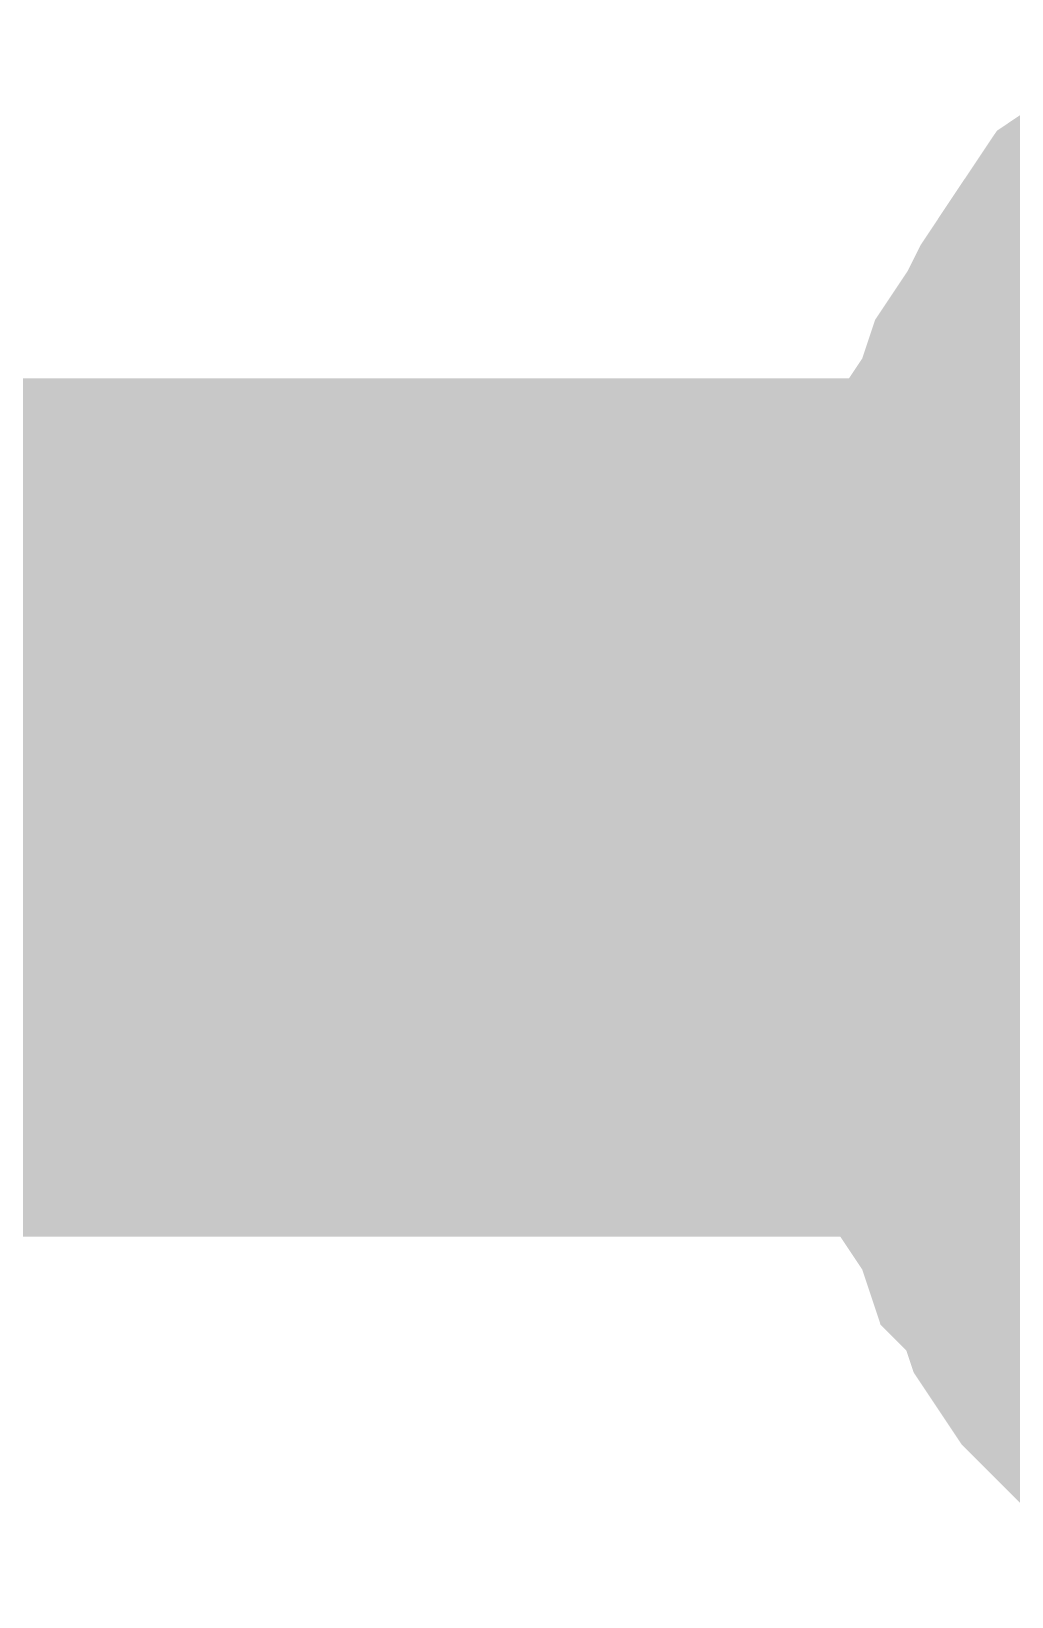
# Model space of a CAD drawing. Header units: inches. Extents: x 0 to 841, y 0 to 594.
# Drawn here: x 73.485 to 74.341, y 286.811 to 288.177 of the extents above; entities that cross this region are included whole.
import ezdxf

# ---------------------------------------------------------------- set-up
doc = ezdxf.new("R2010")
doc.units = ezdxf.units.IN
doc.layers.add('Sheet', color=255, linetype='Continuous')

msp = doc.modelspace()

# ---------------------------------------------------------------- linework, layer by layer
at = {"layer": 'Sheet'}
for points in [[(74.268, 287.4998, 0.2997, 0.2997, 0), (74.268, 287.5335, 0.2997, 0.2997, 0), (74.268, 287.5784, 0.2997, 0.2997, 0), (74.2792, 287.6121, 0.2997, 0.2997, 0), (74.2792, 287.657, 0.2997, 0.2997, 0), (74.2904, 287.6907, 0.2997, 0.2997, 0), (74.3017, 287.7244, 0.2997, 0.2997, 0), (74.3129, 287.7581, 0.2997, 0.2997, 0), (74.3241, 287.7917, 0.2997, 0.2997, 0), (74.3466, 287.8254, 0.2997, 0.2997, 0), (74.3578, 287.8591, 0.2997, 0.2997, 0), (74.3803, 287.8928, 0.2997, 0.2997, 0), (74.3915, 287.9153, 0.2997, 0.2997, 0), (74.4139, 287.949, 0.2997, 0.2997, 0), (74.4364, 287.9826, 0.2997, 0.2997, 0), (74.4701, 288.0051, 0.2997, 0.2997, 0), (74.4925, 288.0276, 0.2997, 0.2997, 0)], [(74.268, 287.4998, 0.2997, 0.2997, 0), (74.268, 287.5335, 0.2997, 0.2997, 0), (74.268, 287.5784, 0.2997, 0.2997, 0), (74.2792, 287.6121, 0.2997, 0.2997, 0), (74.2792, 287.657, 0.2997, 0.2997, 0), (74.2904, 287.6907, 0.2997, 0.2997, 0), (74.3017, 287.7244, 0.2997, 0.2997, 0), (74.3129, 287.7581, 0.2997, 0.2997, 0), (74.3241, 287.7917, 0.2997, 0.2997, 0), (74.3466, 287.8254, 0.2997, 0.2997, 0), (74.3578, 287.8591, 0.2997, 0.2997, 0), (74.3803, 287.8928, 0.2997, 0.2997, 0), (74.3915, 287.9153, 0.2997, 0.2997, 0), (74.4139, 287.949, 0.2997, 0.2997, 0), (74.4364, 287.9826, 0.2997, 0.2997, 0), (74.4701, 288.0051, 0.2997, 0.2997, 0), (74.4925, 288.0276, 0.2997, 0.2997, 0)], [(74.268, 287.4998, 0.2997, 0.2997, 0), (74.268, 287.5335, 0.2997, 0.2997, 0), (74.268, 287.5784, 0.2997, 0.2997, 0), (74.2792, 287.6121, 0.2997, 0.2997, 0), (74.2792, 287.657, 0.2997, 0.2997, 0), (74.2904, 287.6907, 0.2997, 0.2997, 0), (74.3017, 287.7244, 0.2997, 0.2997, 0), (74.3129, 287.7581, 0.2997, 0.2997, 0), (74.3241, 287.7917, 0.2997, 0.2997, 0), (74.3466, 287.8254, 0.2997, 0.2997, 0), (74.3578, 287.8591, 0.2997, 0.2997, 0), (74.3803, 287.8928, 0.2997, 0.2997, 0), (74.3915, 287.9153, 0.2997, 0.2997, 0), (74.4139, 287.949, 0.2997, 0.2997, 0), (74.4364, 287.9826, 0.2997, 0.2997, 0), (74.4701, 288.0051, 0.2997, 0.2997, 0), (74.4925, 288.0276, 0.2997, 0.2997, 0)], [(74.268, 287.4998, 0.0991, 0.0991, 0), (74.268, 287.5335, 0.0991, 0.0991, 0), (74.268, 287.5784, 0.0991, 0.0991, 0), (74.2792, 287.6121, 0.0991, 0.0991, 0), (74.2792, 287.657, 0.0991, 0.0991, 0), (74.2904, 287.6907, 0.0991, 0.0991, 0), (74.3017, 287.7244, 0.0991, 0.0991, 0), (74.3129, 287.7581, 0.0991, 0.0991, 0), (74.3241, 287.7917, 0.0991, 0.0991, 0), (74.3466, 287.8254, 0.0991, 0.0991, 0), (74.3578, 287.8591, 0.0991, 0.0991, 0), (74.3803, 287.8928, 0.0991, 0.0991, 0), (74.3915, 287.9153, 0.0991, 0.0991, 0)], [(74.268, 287.4998, 0.0991, 0.0991, 0), (74.268, 287.5335, 0.0991, 0.0991, 0), (74.268, 287.5784, 0.0991, 0.0991, 0), (74.2792, 287.6121, 0.0991, 0.0991, 0), (74.2792, 287.657, 0.0991, 0.0991, 0), (74.2904, 287.6907, 0.0991, 0.0991, 0), (74.3017, 287.7244, 0.0991, 0.0991, 0), (74.3129, 287.7581, 0.0991, 0.0991, 0), (74.3241, 287.7917, 0.0991, 0.0991, 0), (74.3466, 287.8254, 0.0991, 0.0991, 0), (74.3578, 287.8591, 0.0991, 0.0991, 0), (74.3803, 287.8928, 0.0991, 0.0991, 0), (74.3915, 287.9153, 0.0991, 0.0991, 0)], [(74.268, 287.4998, 0.0991, 0.0991, 0), (74.268, 287.5335, 0.0991, 0.0991, 0), (74.268, 287.5784, 0.0991, 0.0991, 0), (74.2792, 287.6121, 0.0991, 0.0991, 0), (74.2792, 287.657, 0.0991, 0.0991, 0), (74.2904, 287.6907, 0.0991, 0.0991, 0), (74.3017, 287.7244, 0.0991, 0.0991, 0), (74.3129, 287.7581, 0.0991, 0.0991, 0), (74.3241, 287.7917, 0.0991, 0.0991, 0), (74.3466, 287.8254, 0.0991, 0.0991, 0), (74.3578, 287.8591, 0.0991, 0.0991, 0), (74.3803, 287.8928, 0.0991, 0.0991, 0), (74.3915, 287.9153, 0.0991, 0.0991, 0)], [(82.5212, 287.4998, 0.7493, 0.7493, 0), (75.0315, 287.4998, 0.7493, 0.7493, 0), (72.5275, 287.4998, 0.7493, 0.7493, 0)], [(74.4925, 286.9608, 0.2997, 0.2997, 0), (74.4701, 286.9832, 0.2997, 0.2997, 0), (74.4364, 287.0169, 0.2997, 0.2997, 0), (74.4139, 287.0394, 0.2997, 0.2997, 0), (74.3915, 287.073, 0.2997, 0.2997, 0), (74.3803, 287.1067, 0.2997, 0.2997, 0), (74.3578, 287.1292, 0.2997, 0.2997, 0), (74.3466, 287.1629, 0.2997, 0.2997, 0), (74.3241, 287.1966, 0.2997, 0.2997, 0), (74.3129, 287.2303, 0.2997, 0.2997, 0), (74.3017, 287.2752, 0.2997, 0.2997, 0), (74.2904, 287.3089, 0.2997, 0.2997, 0), (74.2792, 287.3426, 0.2997, 0.2997, 0), (74.2792, 287.3875, 0.2997, 0.2997, 0), (74.268, 287.4212, 0.2997, 0.2997, 0), (74.268, 287.4549, 0.2997, 0.2997, 0), (74.268, 287.4998, 0.2997, 0.2997, 0)], [(74.268, 287.4998, 0.2997, 0.2997, 0), (74.268, 287.4998, 0.2997, 0.2997, 0)], [(74.4925, 286.9608, 0.2997, 0.2997, 0), (74.4701, 286.9832, 0.2997, 0.2997, 0), (74.4364, 287.0169, 0.2997, 0.2997, 0), (74.4139, 287.0394, 0.2997, 0.2997, 0), (74.3915, 287.073, 0.2997, 0.2997, 0), (74.3803, 287.1067, 0.2997, 0.2997, 0), (74.3578, 287.1292, 0.2997, 0.2997, 0), (74.3466, 287.1629, 0.2997, 0.2997, 0), (74.3241, 287.1966, 0.2997, 0.2997, 0), (74.3129, 287.2303, 0.2997, 0.2997, 0), (74.3017, 287.2752, 0.2997, 0.2997, 0), (74.2904, 287.3089, 0.2997, 0.2997, 0), (74.2792, 287.3426, 0.2997, 0.2997, 0), (74.2792, 287.3875, 0.2997, 0.2997, 0), (74.268, 287.4212, 0.2997, 0.2997, 0), (74.268, 287.4549, 0.2997, 0.2997, 0), (74.268, 287.4998, 0.2997, 0.2997, 0)], [(74.268, 287.4998, 0.2997, 0.2997, 0), (74.268, 287.4998, 0.2997, 0.2997, 0)], [(74.4925, 286.9608, 0.2997, 0.2997, 0), (74.4701, 286.9832, 0.2997, 0.2997, 0), (74.4364, 287.0169, 0.2997, 0.2997, 0), (74.4139, 287.0394, 0.2997, 0.2997, 0), (74.3915, 287.073, 0.2997, 0.2997, 0), (74.3803, 287.1067, 0.2997, 0.2997, 0), (74.3578, 287.1292, 0.2997, 0.2997, 0), (74.3466, 287.1629, 0.2997, 0.2997, 0), (74.3241, 287.1966, 0.2997, 0.2997, 0), (74.3129, 287.2303, 0.2997, 0.2997, 0), (74.3017, 287.2752, 0.2997, 0.2997, 0), (74.2904, 287.3089, 0.2997, 0.2997, 0), (74.2792, 287.3426, 0.2997, 0.2997, 0), (74.2792, 287.3875, 0.2997, 0.2997, 0), (74.268, 287.4212, 0.2997, 0.2997, 0), (74.268, 287.4549, 0.2997, 0.2997, 0), (74.268, 287.4998, 0.2997, 0.2997, 0)], [(74.268, 287.4998, 0.2997, 0.2997, 0), (74.268, 287.4998, 0.2997, 0.2997, 0)], [(74.3915, 287.073, 0.0991, 0.0991, 0), (74.3803, 287.1067, 0.0991, 0.0991, 0), (74.3578, 287.1292, 0.0991, 0.0991, 0), (74.3466, 287.1629, 0.0991, 0.0991, 0), (74.3241, 287.1966, 0.0991, 0.0991, 0), (74.3129, 287.2303, 0.0991, 0.0991, 0), (74.3017, 287.2752, 0.0991, 0.0991, 0), (74.2904, 287.3089, 0.0991, 0.0991, 0), (74.2792, 287.3426, 0.0991, 0.0991, 0), (74.2792, 287.3875, 0.0991, 0.0991, 0), (74.268, 287.4212, 0.0991, 0.0991, 0), (74.268, 287.4549, 0.0991, 0.0991, 0), (74.268, 287.4998, 0.0991, 0.0991, 0)], [(74.268, 287.4998, 0.0991, 0.0991, 0), (74.268, 287.4998, 0.0991, 0.0991, 0)], [(74.3915, 287.073, 0.0991, 0.0991, 0), (74.3803, 287.1067, 0.0991, 0.0991, 0), (74.3578, 287.1292, 0.0991, 0.0991, 0), (74.3466, 287.1629, 0.0991, 0.0991, 0), (74.3241, 287.1966, 0.0991, 0.0991, 0), (74.3129, 287.2303, 0.0991, 0.0991, 0), (74.3017, 287.2752, 0.0991, 0.0991, 0), (74.2904, 287.3089, 0.0991, 0.0991, 0), (74.2792, 287.3426, 0.0991, 0.0991, 0), (74.2792, 287.3875, 0.0991, 0.0991, 0), (74.268, 287.4212, 0.0991, 0.0991, 0), (74.268, 287.4549, 0.0991, 0.0991, 0), (74.268, 287.4998, 0.0991, 0.0991, 0)], [(74.268, 287.4998, 0.0991, 0.0991, 0), (74.268, 287.4998, 0.0991, 0.0991, 0)], [(74.3915, 287.073, 0.0991, 0.0991, 0), (74.3803, 287.1067, 0.0991, 0.0991, 0), (74.3578, 287.1292, 0.0991, 0.0991, 0), (74.3466, 287.1629, 0.0991, 0.0991, 0), (74.3241, 287.1966, 0.0991, 0.0991, 0), (74.3129, 287.2303, 0.0991, 0.0991, 0), (74.3017, 287.2752, 0.0991, 0.0991, 0), (74.2904, 287.3089, 0.0991, 0.0991, 0), (74.2792, 287.3426, 0.0991, 0.0991, 0), (74.2792, 287.3875, 0.0991, 0.0991, 0), (74.268, 287.4212, 0.0991, 0.0991, 0), (74.268, 287.4549, 0.0991, 0.0991, 0), (74.268, 287.4998, 0.0991, 0.0991, 0)], [(74.268, 287.4998, 0.0991, 0.0991, 0), (74.268, 287.4998, 0.0991, 0.0991, 0)]]:
    msp.add_lwpolyline(points, format="xyseb", dxfattribs=at)

doc.saveas('drawing.dxf')
